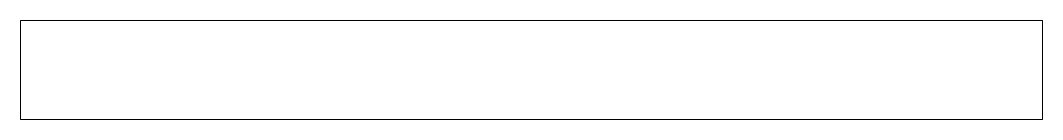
# Model space of a CAD drawing. Header units: inches. Extents: x 0.54 to 3.09, y 3.83 to 4.07.
import ezdxf

# ---------------------------------------------------------------- set-up
doc = ezdxf.new("R2010")
doc.units = ezdxf.units.IN
doc.header["$MEASUREMENT"] = 0
doc.layers.add('Layer 1', color=7, linetype='Continuous')

msp = doc.modelspace()

# ---------------------------------------------------------------- linework, layer by layer
at = {"layer": 'Layer 1', "color": 179, "lineweight": 5, "true_color": 0x231f20}
msp.add_lwpolyline([(3.0863, 3.8257), (0.5412, 3.8257), (0.5412, 4.0718), (3.0863, 4.0718), (3.0863, 3.8257)], dxfattribs=at)

doc.saveas('drawing.dxf')
